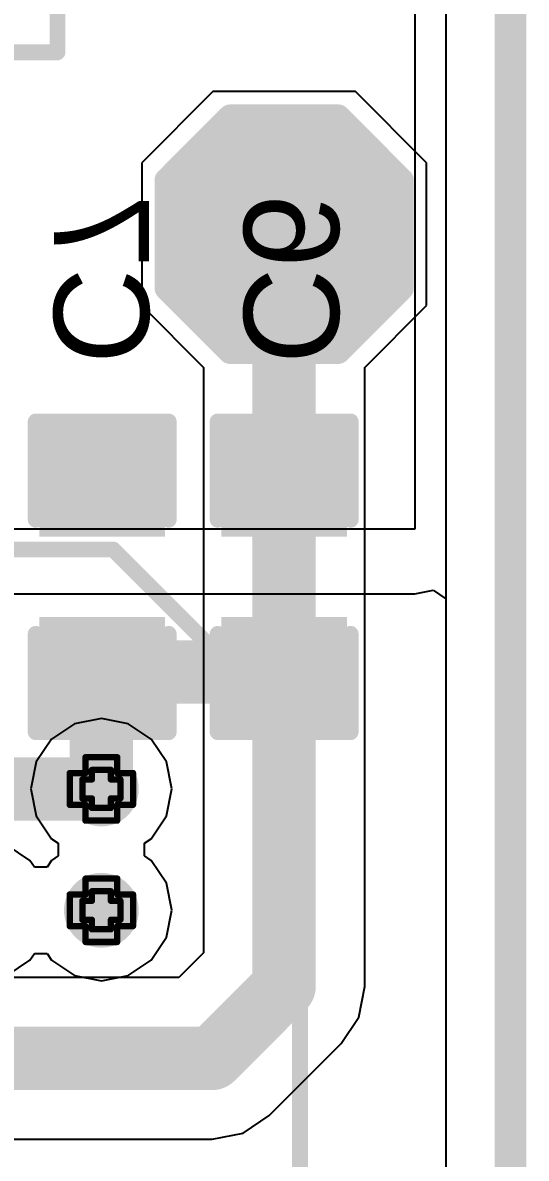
# Model space of a CAD drawing. Header units: inches. Extents: x 0 to 198, y 0 to 199.
# Drawn here: x 6.1451 to 6.3042, y 3.4585 to 3.8167 of the extents above; entities that cross this region are included whole.
import ezdxf

# ---------------------------------------------------------------- set-up
doc = ezdxf.new("R2010")
doc.units = ezdxf.units.IN
doc.header["$MEASUREMENT"] = 0
for name, color, linetype in [('Board Outline', 216, 'Continuous'), ('Bottom Layer', 5, 'Continuous'), ('Bottom Overlay', 54, 'Continuous'), ('Bottom Paste', 16, 'Continuous'), ('Bottom Solder', 6, 'Continuous'), ('Drill Drawing', 1, 'Continuous'), ('Layer 1', 16, 'Continuous'), ('Layer 2', 76, 'Continuous'), ('Top Layer', 1, 'Continuous'), ('Top Overlay', 2, 'Continuous'), ('Top Paste', 8, 'Continuous'), ('Top Solder', 216, 'Continuous'), ('Via Holes', 16, 'Continuous')]:
    doc.layers.add(name, color=color, linetype=linetype)
doc.styles.add('Arial', font='', dxfattribs={"height": 0.2})
doc.styles.get('Arial').set_extended_font_data('Arial')

# ---------------------------------------------------------------- blocks, each defined once
blk = doc.blocks.new('T__________58')
at = {"layer": 'Top Layer'}
blk.add_hatch(color=1, dxfattribs=at).paths.add_polyline_path([(0.015, 0.03), (-0.015, 0.03), (-0.03, 0.015), (-0.03, -0.015), (-0.015, -0.03), (0.015, -0.03), (0.03, -0.015), (0.03, 0.015)])
at = {"layer": 'Top Paste'}
blk.add_hatch(color=8, dxfattribs=at).paths.add_polyline_path([(0.015, 0.03), (-0.015, 0.03), (-0.03, 0.015), (-0.03, -0.015), (-0.015, -0.03), (0.015, -0.03), (0.03, -0.015), (0.03, 0.015)])
at = {"layer": 'Top Solder'}
blk.add_hatch(color=216, dxfattribs=at).paths.add_polyline_path([(0.017, 0.034), (-0.017, 0.034), (-0.034, 0.017), (-0.034, -0.017), (-0.017, -0.034), (0.017, -0.034), (0.034, -0.017), (0.034, 0.017)])
at = {"layer": 'Top Overlay'}
for points in [[(-0.037, 0.017, 0.00787, 0.00787, 0), (-0.017, 0.037, 0.00787, 0.00787, 0)], [(-0.017, 0.037, 0.00787, 0.00787, 0), (0.017, 0.037, 0.00787, 0.00787, 0)], [(0.017, 0.037, 0.00787, 0.00787, 0), (0.037, 0.017, 0.00787, 0.00787, 0)], [(-0.037, -0.017, 0.00787, 0.00787, 0), (-0.037, 0.017, 0.00787, 0.00787, 0)], [(0.037, -0.017, 0.00787, 0.00787, 0), (0.037, 0.017, 0.00787, 0.00787, 0)], [(-0.037, -0.017, 0.00787, 0.00787, 0), (-0.017, -0.037, 0.00787, 0.00787, 0)], [(0.017, -0.037, 0.00787, 0.00787, 0), (0.037, -0.017, 0.00787, 0.00787, 0)], [(-0.017, -0.037, 0.00787, 0.00787, 0), (0.017, -0.037, 0.00787, 0.00787, 0)]]:
    blk.add_lwpolyline(points, format="xyseb", dxfattribs=at)
for points in [[(-0.01897, 0.037, 0.00394, 0.00394, 1), (-0.01503, 0.037, 0.00394, 0.00394, 1)], [(-0.01897, 0.037, 0.00394, 0.00394, 1), (-0.01503, 0.037, 0.00394, 0.00394, 1)], [(0.01503, 0.037, 0.00394, 0.00394, 1), (0.01897, 0.037, 0.00394, 0.00394, 1)], [(0.01503, 0.037, 0.00394, 0.00394, 1), (0.01897, 0.037, 0.00394, 0.00394, 1)], [(-0.03897, 0.017, 0.00394, 0.00394, 1), (-0.03503, 0.017, 0.00394, 0.00394, 1)], [(-0.03897, 0.017, 0.00394, 0.00394, 1), (-0.03503, 0.017, 0.00394, 0.00394, 1)], [(0.03503, 0.017, 0.00394, 0.00394, 1), (0.03897, 0.017, 0.00394, 0.00394, 1)], [(0.03503, 0.017, 0.00394, 0.00394, 1), (0.03897, 0.017, 0.00394, 0.00394, 1)], [(-0.03897, -0.017, 0.00394, 0.00394, 1), (-0.03503, -0.017, 0.00394, 0.00394, 1)], [(-0.03897, -0.017, 0.00394, 0.00394, 1), (-0.03503, -0.017, 0.00394, 0.00394, 1)], [(0.03503, -0.017, 0.00394, 0.00394, 1), (0.03897, -0.017, 0.00394, 0.00394, 1)], [(0.03503, -0.017, 0.00394, 0.00394, 1), (0.03897, -0.017, 0.00394, 0.00394, 1)], [(-0.01897, -0.037, 0.00394, 0.00394, 1), (-0.01503, -0.037, 0.00394, 0.00394, 1)], [(-0.01897, -0.037, 0.00394, 0.00394, 1), (-0.01503, -0.037, 0.00394, 0.00394, 1)], [(0.01503, -0.037, 0.00394, 0.00394, 1), (0.01897, -0.037, 0.00394, 0.00394, 1)], [(0.01503, -0.037, 0.00394, 0.00394, 1), (0.01897, -0.037, 0.00394, 0.00394, 1)]]:
    blk.add_lwpolyline(points, format="xyseb", close=True, dxfattribs=at)
blk = doc.blocks.new('C___0603_B_370')
at = {"layer": 'Bottom Layer'}
for points in [[(-0.045, -0.0175), (-0.045, 0.0175), (-0.015, 0.0175), (-0.015, -0.0175)], [(0.015, -0.0175), (0.015, 0.0175), (0.045, 0.0175), (0.045, -0.0175)]]:
    blk.add_hatch(color=5, dxfattribs=at).paths.add_polyline_path(points)
at = {"layer": 'Bottom Paste'}
for points in [[(-0.045, -0.0175), (-0.045, 0.0175), (-0.015, 0.0175), (-0.015, -0.0175)], [(0.015, -0.0175), (0.015, 0.0175), (0.045, 0.0175), (0.045, -0.0175)]]:
    blk.add_hatch(color=16, dxfattribs=at).paths.add_polyline_path(points)
at = {"layer": 'Bottom Solder'}
for points in [[(-0.04736, -0.01986), (-0.04736, 0.01986), (-0.01264, 0.01986), (-0.01264, -0.01986)], [(0.01264, -0.01986), (0.01264, 0.01986), (0.04736, 0.01986), (0.04736, -0.01986)]]:
    blk.add_hatch(color=6, dxfattribs=at).paths.add_polyline_path(points)
at = {"layer": 'Bottom Overlay'}
for points in [[(-0.049, 0.021, 0.005, 0.005, 0), (-0.018, 0.021, 0.005, 0.005, 0)], [(-0.049, 0.021, 0.005, 0.005, 0), (-0.049, -0.021, 0.005, 0.005, 0)], [(0.018, 0.021, 0.005, 0.005, 0), (0.049, 0.021, 0.005, 0.005, 0)], [(0.049, 0.021, 0.005, 0.005, 0), (0.049, -0.021, 0.005, 0.005, 0)], [(-0.049, -0.021, 0.005, 0.005, 0), (-0.018, -0.021, 0.005, 0.005, 0)], [(0.018, -0.021, 0.005, 0.005, 0), (0.049, -0.021, 0.005, 0.005, 0)]]:
    blk.add_lwpolyline(points, format="xyseb", dxfattribs=at)
for points in [[(-0.05025, 0.021, 0.0025, 0.0025, 1), (-0.04775, 0.021, 0.0025, 0.0025, 1)], [(-0.05025, 0.021, 0.0025, 0.0025, 1), (-0.04775, 0.021, 0.0025, 0.0025, 1)], [(-0.01925, 0.021, 0.0025, 0.0025, 1), (-0.01675, 0.021, 0.0025, 0.0025, 1)], [(0.01675, 0.021, 0.0025, 0.0025, 1), (0.01925, 0.021, 0.0025, 0.0025, 1)], [(0.04775, 0.021, 0.0025, 0.0025, 1), (0.05025, 0.021, 0.0025, 0.0025, 1)], [(0.04775, 0.021, 0.0025, 0.0025, 1), (0.05025, 0.021, 0.0025, 0.0025, 1)], [(-0.05025, -0.021, 0.0025, 0.0025, 1), (-0.04775, -0.021, 0.0025, 0.0025, 1)], [(-0.05025, -0.021, 0.0025, 0.0025, 1), (-0.04775, -0.021, 0.0025, 0.0025, 1)], [(-0.01925, -0.021, 0.0025, 0.0025, 1), (-0.01675, -0.021, 0.0025, 0.0025, 1)], [(0.01675, -0.021, 0.0025, 0.0025, 1), (0.01925, -0.021, 0.0025, 0.0025, 1)], [(0.04775, -0.021, 0.0025, 0.0025, 1), (0.05025, -0.021, 0.0025, 0.0025, 1)], [(0.04775, -0.021, 0.0025, 0.0025, 1), (0.05025, -0.021, 0.0025, 0.0025, 1)]]:
    blk.add_lwpolyline(points, format="xyseb", close=True, dxfattribs=at)
blk = doc.blocks.new('C___0603_B_371')
at = {"layer": 'Bottom Layer'}
for points in [[(-0.045, -0.0175), (-0.045, 0.0175), (-0.015, 0.0175), (-0.015, -0.0175)], [(0.015, -0.0175), (0.015, 0.0175), (0.045, 0.0175), (0.045, -0.0175)]]:
    blk.add_hatch(color=5, dxfattribs=at).paths.add_polyline_path(points)
at = {"layer": 'Bottom Paste'}
for points in [[(-0.045, -0.0175), (-0.045, 0.0175), (-0.015, 0.0175), (-0.015, -0.0175)], [(0.015, -0.0175), (0.015, 0.0175), (0.045, 0.0175), (0.045, -0.0175)]]:
    blk.add_hatch(color=16, dxfattribs=at).paths.add_polyline_path(points)
at = {"layer": 'Bottom Solder'}
for points in [[(-0.04736, -0.01986), (-0.04736, 0.01986), (-0.01264, 0.01986), (-0.01264, -0.01986)], [(0.01264, -0.01986), (0.01264, 0.01986), (0.04736, 0.01986), (0.04736, -0.01986)]]:
    blk.add_hatch(color=6, dxfattribs=at).paths.add_polyline_path(points)
at = {"layer": 'Bottom Overlay'}
for points in [[(-0.049, 0.021, 0.005, 0.005, 0), (-0.018, 0.021, 0.005, 0.005, 0)], [(-0.049, 0.021, 0.005, 0.005, 0), (-0.049, -0.021, 0.005, 0.005, 0)], [(0.018, 0.021, 0.005, 0.005, 0), (0.049, 0.021, 0.005, 0.005, 0)], [(0.049, 0.021, 0.005, 0.005, 0), (0.049, -0.021, 0.005, 0.005, 0)], [(-0.049, -0.021, 0.005, 0.005, 0), (-0.018, -0.021, 0.005, 0.005, 0)], [(0.018, -0.021, 0.005, 0.005, 0), (0.049, -0.021, 0.005, 0.005, 0)]]:
    blk.add_lwpolyline(points, format="xyseb", dxfattribs=at)
for points in [[(-0.05025, 0.021, 0.0025, 0.0025, 1), (-0.04775, 0.021, 0.0025, 0.0025, 1)], [(-0.05025, 0.021, 0.0025, 0.0025, 1), (-0.04775, 0.021, 0.0025, 0.0025, 1)], [(-0.01925, 0.021, 0.0025, 0.0025, 1), (-0.01675, 0.021, 0.0025, 0.0025, 1)], [(0.01675, 0.021, 0.0025, 0.0025, 1), (0.01925, 0.021, 0.0025, 0.0025, 1)], [(0.04775, 0.021, 0.0025, 0.0025, 1), (0.05025, 0.021, 0.0025, 0.0025, 1)], [(0.04775, 0.021, 0.0025, 0.0025, 1), (0.05025, 0.021, 0.0025, 0.0025, 1)], [(-0.05025, -0.021, 0.0025, 0.0025, 1), (-0.04775, -0.021, 0.0025, 0.0025, 1)], [(-0.05025, -0.021, 0.0025, 0.0025, 1), (-0.04775, -0.021, 0.0025, 0.0025, 1)], [(-0.01925, -0.021, 0.0025, 0.0025, 1), (-0.01675, -0.021, 0.0025, 0.0025, 1)], [(0.01675, -0.021, 0.0025, 0.0025, 1), (0.01925, -0.021, 0.0025, 0.0025, 1)], [(0.04775, -0.021, 0.0025, 0.0025, 1), (0.05025, -0.021, 0.0025, 0.0025, 1)], [(0.04775, -0.021, 0.0025, 0.0025, 1), (0.05025, -0.021, 0.0025, 0.0025, 1)]]:
    blk.add_lwpolyline(points, format="xyseb", close=True, dxfattribs=at)
blk = doc.blocks.new('RVT1H470M0607_374')
at = {"layer": 'Top Overlay'}
for points in [[(0.13076, 0.131, 0.005, 0.005, 0), (-0.07224, 0.131, 0.005, 0.005, 0)], [(0.13076, 0.046, 0.005, 0.005, 0), (0.13076, 0.131, 0.005, 0.005, 0)]]:
    blk.add_lwpolyline(points, format="xyseb", dxfattribs=at)
blk.add_lwpolyline([(0.12951, 0.131, 0.0025, 0.0025, 1), (0.13201, 0.131, 0.0025, 0.0025, 1)], format="xyseb", close=True, dxfattribs=at)
blk.add_lwpolyline([(0.12951, 0.131, 0.0025, 0.0025, 1), (0.13201, 0.131, 0.0025, 0.0025, 1)], format="xyseb", close=True, dxfattribs=at)
blk = doc.blocks.new('UCD_220_F_10__D___375')
at = {"layer": 'Top Overlay'}
for points in [[(-0.202, 0.146, 0.005, 0.005, 0), (-0.143, 0.205, 0.005, 0.005, 0)], [(0.202, 0.205, 0.005, 0.005, 0), (-0.143, 0.205, 0.005, 0.005, 0)], [(-0.202, 0.06, 0.005, 0.005, 0), (-0.202, 0.146, 0.005, 0.005, 0)]]:
    blk.add_lwpolyline(points, format="xyseb", dxfattribs=at)
for points in [[(-0.14425, 0.205, 0.0025, 0.0025, 1), (-0.14175, 0.205, 0.0025, 0.0025, 1)], [(-0.14425, 0.205, 0.0025, 0.0025, 1), (-0.14175, 0.205, 0.0025, 0.0025, 1)], [(-0.20325, 0.146, 0.0025, 0.0025, 1), (-0.20075, 0.146, 0.0025, 0.0025, 1)], [(-0.20325, 0.146, 0.0025, 0.0025, 1), (-0.20075, 0.146, 0.0025, 0.0025, 1)]]:
    blk.add_lwpolyline(points, format="xyseb", close=True, dxfattribs=at)

msp = doc.modelspace()

# ---------------------------------------------------------------- hatches: boundary and pattern name
at = {"layer": 'Bottom Layer'}
h = msp.add_hatch(color=5, dxfattribs=at)
edge = h.paths.add_edge_path()
edge.add_arc((6.17, 3.575), 0.01181, 0, 360)
h = msp.add_hatch(color=5, dxfattribs=at)
edge = h.paths.add_edge_path()
edge.add_arc((6.17, 3.53672), 0.01181, 0, 360)
at = {"layer": 'Layer 1'}
h = msp.add_hatch(color=16, dxfattribs=at)
edge = h.paths.add_edge_path()
edge.add_arc((6.17, 3.575), 0.01181, 0, 360)
h = msp.add_hatch(color=16, dxfattribs=at)
edge = h.paths.add_edge_path()
edge.add_arc((6.17, 3.53672), 0.01181, 0, 360)
at = {"layer": 'Layer 2'}
h = msp.add_hatch(color=76, dxfattribs=at)
edge = h.paths.add_edge_path()
edge.add_arc((6.17, 3.575), 0.01181, 0, 360)
h = msp.add_hatch(color=76, dxfattribs=at)
edge = h.paths.add_edge_path()
edge.add_arc((6.17, 3.53672), 0.01181, 0, 360)
at = {"layer": 'Top Layer'}
h = msp.add_hatch(color=1, dxfattribs=at)
edge = h.paths.add_edge_path()
edge.add_arc((6.17, 3.575), 0.01181, 0, 360)
h = msp.add_hatch(color=1, dxfattribs=at)
edge = h.paths.add_edge_path()
edge.add_arc((6.17, 3.53672), 0.01181, 0, 360)
at = {"layer": 'Via Holes'}
h = msp.add_hatch(color=7, dxfattribs=at)
edge = h.paths.add_edge_path()
edge.add_arc((6.17, 3.575), 0.00591, 0, 360)
h = msp.add_hatch(color=7, dxfattribs=at)
edge = h.paths.add_edge_path()
edge.add_arc((6.17, 3.53672), 0.00591, 0, 360)

# ---------------------------------------------------------------- linework, layer by layer
at = {"layer": 'Board Outline'}
msp.add_lwpolyline([(6.29921, 0, 0.01, 0.01, 0), (6.29921, 4.72441, 0.01, 0.01, 0)], format="xyseb", dxfattribs=at)
at = {"layer": 'Bottom Layer'}
for p, q in [((6.26898, 3.94302), (6.26898, 3.65691)), ((6.26898, 3.65691), (6.01273, 3.65691)), ((6.01273, 3.63652), (6.26898, 3.63652)), ((6.26898, 3.63652), (6.27482, 3.63768)), ((6.27482, 3.63768), (6.27882, 3.63499)), ((6.27882, 3.63499), (6.27882, 1.60125))]:
    msp.add_line(p, q, dxfattribs=at)
for points in [[(6.17, 3.575, 0.02, 0.02, 0), (6.17, 3.61165, 0.02, 0.02, 0)], [(6.17026, 3.61192, 0.02, 0.02, 0), (6.22773, 3.61192, 0.02, 0.02, 0)], [(6.17, 3.61165, 0.008, 0.008, 0), (6.17026, 3.61192, 0.008, 0.008, 0)], [(6.07964, 3.575, 0.02, 0.02, 0), (6.17, 3.575, 0.02, 0.02, 0)]]:
    msp.add_lwpolyline(points, format="xyseb", dxfattribs=at)
for points in [[(6.165, 3.61165, 0.01, 0.01, 1), (6.175, 3.61165, 0.01, 0.01, 1)], [(6.16526, 3.61192, 0.01, 0.01, 1), (6.17526, 3.61192, 0.01, 0.01, 1)], [(6.22273, 3.61192, 0.01, 0.01, 1), (6.23273, 3.61192, 0.01, 0.01, 1)], [(6.168, 3.61165, 0.004, 0.004, 1), (6.172, 3.61165, 0.004, 0.004, 1)], [(6.16826, 3.61192, 0.004, 0.004, 1), (6.17226, 3.61192, 0.004, 0.004, 1)], [(6.165, 3.575, 0.01, 0.01, 1), (6.175, 3.575, 0.01, 0.01, 1)], [(6.165, 3.575, 0.01, 0.01, 1), (6.175, 3.575, 0.01, 0.01, 1)]]:
    msp.add_lwpolyline(points, format="xyseb", close=True, dxfattribs=at)
at = {"layer": 'Drill Drawing'}
for points in [[(6.165, 3.58, 0.002, 0.002, 0), (6.165, 3.585, 0.002, 0.002, 0)], [(6.165, 3.585, 0.002, 0.002, 0), (6.175, 3.585, 0.002, 0.002, 0)], [(6.175, 3.58, 0.002, 0.002, 0), (6.175, 3.585, 0.002, 0.002, 0)], [(6.16, 3.57, 0.002, 0.002, 0), (6.16, 3.58, 0.002, 0.002, 0)], [(6.16, 3.58, 0.002, 0.002, 0), (6.165, 3.58, 0.002, 0.002, 0)], [(6.164, 3.572, 0.002, 0.002, 0), (6.164, 3.578, 0.002, 0.002, 0)], [(6.164, 3.578, 0.002, 0.002, 0), (6.167, 3.578, 0.002, 0.002, 0)], [(6.167, 3.578, 0.002, 0.002, 0), (6.167, 3.581, 0.002, 0.002, 0)], [(6.167, 3.581, 0.002, 0.002, 0), (6.173, 3.581, 0.002, 0.002, 0)], [(6.173, 3.578, 0.002, 0.002, 0), (6.173, 3.581, 0.002, 0.002, 0)], [(6.173, 3.578, 0.002, 0.002, 0), (6.176, 3.578, 0.002, 0.002, 0)], [(6.175, 3.58, 0.002, 0.002, 0), (6.18, 3.58, 0.002, 0.002, 0)], [(6.176, 3.572, 0.002, 0.002, 0), (6.176, 3.578, 0.002, 0.002, 0)], [(6.18, 3.57, 0.002, 0.002, 0), (6.18, 3.58, 0.002, 0.002, 0)], [(6.164, 3.572, 0.002, 0.002, 0), (6.167, 3.572, 0.002, 0.002, 0)], [(6.167, 3.569, 0.002, 0.002, 0), (6.167, 3.572, 0.002, 0.002, 0)], [(6.173, 3.572, 0.002, 0.002, 0), (6.176, 3.572, 0.002, 0.002, 0)], [(6.173, 3.569, 0.002, 0.002, 0), (6.173, 3.572, 0.002, 0.002, 0)], [(6.16, 3.57, 0.002, 0.002, 0), (6.165, 3.57, 0.002, 0.002, 0)], [(6.165, 3.565, 0.002, 0.002, 0), (6.165, 3.57, 0.002, 0.002, 0)], [(6.167, 3.569, 0.002, 0.002, 0), (6.173, 3.569, 0.002, 0.002, 0)], [(6.175, 3.57, 0.002, 0.002, 0), (6.18, 3.57, 0.002, 0.002, 0)], [(6.175, 3.565, 0.002, 0.002, 0), (6.175, 3.57, 0.002, 0.002, 0)], [(6.165, 3.565, 0.002, 0.002, 0), (6.175, 3.565, 0.002, 0.002, 0)], [(6.165, 3.54172, 0.002, 0.002, 0), (6.165, 3.54672, 0.002, 0.002, 0)], [(6.165, 3.54672, 0.002, 0.002, 0), (6.175, 3.54672, 0.002, 0.002, 0)], [(6.175, 3.54172, 0.002, 0.002, 0), (6.175, 3.54672, 0.002, 0.002, 0)], [(6.167, 3.53972, 0.002, 0.002, 0), (6.167, 3.54272, 0.002, 0.002, 0)], [(6.167, 3.54272, 0.002, 0.002, 0), (6.173, 3.54272, 0.002, 0.002, 0)], [(6.173, 3.53972, 0.002, 0.002, 0), (6.173, 3.54272, 0.002, 0.002, 0)], [(6.16, 3.53172, 0.002, 0.002, 0), (6.16, 3.54172, 0.002, 0.002, 0)], [(6.16, 3.54172, 0.002, 0.002, 0), (6.165, 3.54172, 0.002, 0.002, 0)], [(6.164, 3.53372, 0.002, 0.002, 0), (6.164, 3.53972, 0.002, 0.002, 0)], [(6.164, 3.53972, 0.002, 0.002, 0), (6.167, 3.53972, 0.002, 0.002, 0)], [(6.173, 3.53972, 0.002, 0.002, 0), (6.176, 3.53972, 0.002, 0.002, 0)], [(6.175, 3.54172, 0.002, 0.002, 0), (6.18, 3.54172, 0.002, 0.002, 0)], [(6.176, 3.53372, 0.002, 0.002, 0), (6.176, 3.53972, 0.002, 0.002, 0)], [(6.18, 3.53172, 0.002, 0.002, 0), (6.18, 3.54172, 0.002, 0.002, 0)], [(6.16, 3.53172, 0.002, 0.002, 0), (6.165, 3.53172, 0.002, 0.002, 0)], [(6.164, 3.53372, 0.002, 0.002, 0), (6.167, 3.53372, 0.002, 0.002, 0)], [(6.165, 3.52672, 0.002, 0.002, 0), (6.165, 3.53172, 0.002, 0.002, 0)], [(6.167, 3.53072, 0.002, 0.002, 0), (6.167, 3.53372, 0.002, 0.002, 0)], [(6.173, 3.53372, 0.002, 0.002, 0), (6.176, 3.53372, 0.002, 0.002, 0)], [(6.173, 3.53072, 0.002, 0.002, 0), (6.173, 3.53372, 0.002, 0.002, 0)], [(6.175, 3.53172, 0.002, 0.002, 0), (6.18, 3.53172, 0.002, 0.002, 0)], [(6.175, 3.52672, 0.002, 0.002, 0), (6.175, 3.53172, 0.002, 0.002, 0)], [(6.167, 3.53072, 0.002, 0.002, 0), (6.173, 3.53072, 0.002, 0.002, 0)], [(6.165, 3.52672, 0.002, 0.002, 0), (6.175, 3.52672, 0.002, 0.002, 0)]]:
    msp.add_lwpolyline(points, format="xyseb", dxfattribs=at)
for points in [[(6.1645, 3.585, 0.001, 0.001, 1), (6.1655, 3.585, 0.001, 0.001, 1)], [(6.1645, 3.585, 0.001, 0.001, 1), (6.1655, 3.585, 0.001, 0.001, 1)], [(6.1745, 3.585, 0.001, 0.001, 1), (6.1755, 3.585, 0.001, 0.001, 1)], [(6.1745, 3.585, 0.001, 0.001, 1), (6.1755, 3.585, 0.001, 0.001, 1)], [(6.1595, 3.58, 0.001, 0.001, 1), (6.1605, 3.58, 0.001, 0.001, 1)], [(6.1595, 3.58, 0.001, 0.001, 1), (6.1605, 3.58, 0.001, 0.001, 1)], [(6.1635, 3.578, 0.001, 0.001, 1), (6.1645, 3.578, 0.001, 0.001, 1)], [(6.1635, 3.578, 0.001, 0.001, 1), (6.1645, 3.578, 0.001, 0.001, 1)], [(6.1645, 3.58, 0.001, 0.001, 1), (6.1655, 3.58, 0.001, 0.001, 1)], [(6.1645, 3.58, 0.001, 0.001, 1), (6.1655, 3.58, 0.001, 0.001, 1)], [(6.1665, 3.581, 0.001, 0.001, 1), (6.1675, 3.581, 0.001, 0.001, 1)], [(6.1665, 3.581, 0.001, 0.001, 1), (6.1675, 3.581, 0.001, 0.001, 1)], [(6.1665, 3.578, 0.001, 0.001, 1), (6.1675, 3.578, 0.001, 0.001, 1)], [(6.1665, 3.578, 0.001, 0.001, 1), (6.1675, 3.578, 0.001, 0.001, 1)], [(6.1725, 3.581, 0.001, 0.001, 1), (6.1735, 3.581, 0.001, 0.001, 1)], [(6.1725, 3.581, 0.001, 0.001, 1), (6.1735, 3.581, 0.001, 0.001, 1)], [(6.1725, 3.578, 0.001, 0.001, 1), (6.1735, 3.578, 0.001, 0.001, 1)], [(6.1725, 3.578, 0.001, 0.001, 1), (6.1735, 3.578, 0.001, 0.001, 1)], [(6.1745, 3.58, 0.001, 0.001, 1), (6.1755, 3.58, 0.001, 0.001, 1)], [(6.1745, 3.58, 0.001, 0.001, 1), (6.1755, 3.58, 0.001, 0.001, 1)], [(6.1755, 3.578, 0.001, 0.001, 1), (6.1765, 3.578, 0.001, 0.001, 1)], [(6.1755, 3.578, 0.001, 0.001, 1), (6.1765, 3.578, 0.001, 0.001, 1)], [(6.1795, 3.58, 0.001, 0.001, 1), (6.1805, 3.58, 0.001, 0.001, 1)], [(6.1795, 3.58, 0.001, 0.001, 1), (6.1805, 3.58, 0.001, 0.001, 1)], [(6.1635, 3.572, 0.001, 0.001, 1), (6.1645, 3.572, 0.001, 0.001, 1)], [(6.1635, 3.572, 0.001, 0.001, 1), (6.1645, 3.572, 0.001, 0.001, 1)], [(6.1665, 3.572, 0.001, 0.001, 1), (6.1675, 3.572, 0.001, 0.001, 1)], [(6.1665, 3.572, 0.001, 0.001, 1), (6.1675, 3.572, 0.001, 0.001, 1)], [(6.1725, 3.572, 0.001, 0.001, 1), (6.1735, 3.572, 0.001, 0.001, 1)], [(6.1725, 3.572, 0.001, 0.001, 1), (6.1735, 3.572, 0.001, 0.001, 1)], [(6.1755, 3.572, 0.001, 0.001, 1), (6.1765, 3.572, 0.001, 0.001, 1)], [(6.1755, 3.572, 0.001, 0.001, 1), (6.1765, 3.572, 0.001, 0.001, 1)], [(6.1595, 3.57, 0.001, 0.001, 1), (6.1605, 3.57, 0.001, 0.001, 1)], [(6.1595, 3.57, 0.001, 0.001, 1), (6.1605, 3.57, 0.001, 0.001, 1)], [(6.1645, 3.57, 0.001, 0.001, 1), (6.1655, 3.57, 0.001, 0.001, 1)], [(6.1645, 3.57, 0.001, 0.001, 1), (6.1655, 3.57, 0.001, 0.001, 1)], [(6.1665, 3.569, 0.001, 0.001, 1), (6.1675, 3.569, 0.001, 0.001, 1)], [(6.1665, 3.569, 0.001, 0.001, 1), (6.1675, 3.569, 0.001, 0.001, 1)], [(6.1725, 3.569, 0.001, 0.001, 1), (6.1735, 3.569, 0.001, 0.001, 1)], [(6.1725, 3.569, 0.001, 0.001, 1), (6.1735, 3.569, 0.001, 0.001, 1)], [(6.1745, 3.57, 0.001, 0.001, 1), (6.1755, 3.57, 0.001, 0.001, 1)], [(6.1745, 3.57, 0.001, 0.001, 1), (6.1755, 3.57, 0.001, 0.001, 1)], [(6.1795, 3.57, 0.001, 0.001, 1), (6.1805, 3.57, 0.001, 0.001, 1)], [(6.1795, 3.57, 0.001, 0.001, 1), (6.1805, 3.57, 0.001, 0.001, 1)], [(6.1645, 3.565, 0.001, 0.001, 1), (6.1655, 3.565, 0.001, 0.001, 1)], [(6.1645, 3.565, 0.001, 0.001, 1), (6.1655, 3.565, 0.001, 0.001, 1)], [(6.1745, 3.565, 0.001, 0.001, 1), (6.1755, 3.565, 0.001, 0.001, 1)], [(6.1745, 3.565, 0.001, 0.001, 1), (6.1755, 3.565, 0.001, 0.001, 1)], [(6.1645, 3.54672, 0.001, 0.001, 1), (6.1655, 3.54672, 0.001, 0.001, 1)], [(6.1645, 3.54672, 0.001, 0.001, 1), (6.1655, 3.54672, 0.001, 0.001, 1)], [(6.1745, 3.54672, 0.001, 0.001, 1), (6.1755, 3.54672, 0.001, 0.001, 1)], [(6.1745, 3.54672, 0.001, 0.001, 1), (6.1755, 3.54672, 0.001, 0.001, 1)], [(6.1665, 3.54272, 0.001, 0.001, 1), (6.1675, 3.54272, 0.001, 0.001, 1)], [(6.1665, 3.54272, 0.001, 0.001, 1), (6.1675, 3.54272, 0.001, 0.001, 1)], [(6.1725, 3.54272, 0.001, 0.001, 1), (6.1735, 3.54272, 0.001, 0.001, 1)], [(6.1725, 3.54272, 0.001, 0.001, 1), (6.1735, 3.54272, 0.001, 0.001, 1)], [(6.1595, 3.54172, 0.001, 0.001, 1), (6.1605, 3.54172, 0.001, 0.001, 1)], [(6.1595, 3.54172, 0.001, 0.001, 1), (6.1605, 3.54172, 0.001, 0.001, 1)], [(6.1635, 3.53972, 0.001, 0.001, 1), (6.1645, 3.53972, 0.001, 0.001, 1)], [(6.1635, 3.53972, 0.001, 0.001, 1), (6.1645, 3.53972, 0.001, 0.001, 1)], [(6.1645, 3.54172, 0.001, 0.001, 1), (6.1655, 3.54172, 0.001, 0.001, 1)], [(6.1645, 3.54172, 0.001, 0.001, 1), (6.1655, 3.54172, 0.001, 0.001, 1)], [(6.1665, 3.53972, 0.001, 0.001, 1), (6.1675, 3.53972, 0.001, 0.001, 1)], [(6.1665, 3.53972, 0.001, 0.001, 1), (6.1675, 3.53972, 0.001, 0.001, 1)], [(6.1725, 3.53972, 0.001, 0.001, 1), (6.1735, 3.53972, 0.001, 0.001, 1)], [(6.1725, 3.53972, 0.001, 0.001, 1), (6.1735, 3.53972, 0.001, 0.001, 1)], [(6.1745, 3.54172, 0.001, 0.001, 1), (6.1755, 3.54172, 0.001, 0.001, 1)], [(6.1745, 3.54172, 0.001, 0.001, 1), (6.1755, 3.54172, 0.001, 0.001, 1)], [(6.1755, 3.53972, 0.001, 0.001, 1), (6.1765, 3.53972, 0.001, 0.001, 1)], [(6.1755, 3.53972, 0.001, 0.001, 1), (6.1765, 3.53972, 0.001, 0.001, 1)], [(6.1795, 3.54172, 0.001, 0.001, 1), (6.1805, 3.54172, 0.001, 0.001, 1)], [(6.1795, 3.54172, 0.001, 0.001, 1), (6.1805, 3.54172, 0.001, 0.001, 1)], [(6.1595, 3.53172, 0.001, 0.001, 1), (6.1605, 3.53172, 0.001, 0.001, 1)], [(6.1595, 3.53172, 0.001, 0.001, 1), (6.1605, 3.53172, 0.001, 0.001, 1)], [(6.1635, 3.53372, 0.001, 0.001, 1), (6.1645, 3.53372, 0.001, 0.001, 1)], [(6.1635, 3.53372, 0.001, 0.001, 1), (6.1645, 3.53372, 0.001, 0.001, 1)], [(6.1645, 3.53172, 0.001, 0.001, 1), (6.1655, 3.53172, 0.001, 0.001, 1)], [(6.1645, 3.53172, 0.001, 0.001, 1), (6.1655, 3.53172, 0.001, 0.001, 1)], [(6.1665, 3.53372, 0.001, 0.001, 1), (6.1675, 3.53372, 0.001, 0.001, 1)], [(6.1665, 3.53372, 0.001, 0.001, 1), (6.1675, 3.53372, 0.001, 0.001, 1)], [(6.1725, 3.53372, 0.001, 0.001, 1), (6.1735, 3.53372, 0.001, 0.001, 1)], [(6.1725, 3.53372, 0.001, 0.001, 1), (6.1735, 3.53372, 0.001, 0.001, 1)], [(6.1745, 3.53172, 0.001, 0.001, 1), (6.1755, 3.53172, 0.001, 0.001, 1)], [(6.1745, 3.53172, 0.001, 0.001, 1), (6.1755, 3.53172, 0.001, 0.001, 1)], [(6.1755, 3.53372, 0.001, 0.001, 1), (6.1765, 3.53372, 0.001, 0.001, 1)], [(6.1755, 3.53372, 0.001, 0.001, 1), (6.1765, 3.53372, 0.001, 0.001, 1)], [(6.1795, 3.53172, 0.001, 0.001, 1), (6.1805, 3.53172, 0.001, 0.001, 1)], [(6.1795, 3.53172, 0.001, 0.001, 1), (6.1805, 3.53172, 0.001, 0.001, 1)], [(6.1665, 3.53072, 0.001, 0.001, 1), (6.1675, 3.53072, 0.001, 0.001, 1)], [(6.1665, 3.53072, 0.001, 0.001, 1), (6.1675, 3.53072, 0.001, 0.001, 1)], [(6.1725, 3.53072, 0.001, 0.001, 1), (6.1735, 3.53072, 0.001, 0.001, 1)], [(6.1725, 3.53072, 0.001, 0.001, 1), (6.1735, 3.53072, 0.001, 0.001, 1)], [(6.1645, 3.52672, 0.001, 0.001, 1), (6.1655, 3.52672, 0.001, 0.001, 1)], [(6.1645, 3.52672, 0.001, 0.001, 1), (6.1655, 3.52672, 0.001, 0.001, 1)], [(6.1745, 3.52672, 0.001, 0.001, 1), (6.1755, 3.52672, 0.001, 0.001, 1)], [(6.1745, 3.52672, 0.001, 0.001, 1), (6.1755, 3.52672, 0.001, 0.001, 1)]]:
    msp.add_lwpolyline(points, format="xyseb", close=True, dxfattribs=at)
at = {"layer": 'Layer 1'}
msp.add_line((6.27882, 4.38765), (6.27882, 1.60125), dxfattribs=at)
at = {"layer": 'Layer 2'}
for p, q in [((6.27882, 4.38765), (6.27882, 0.3376)), ((6.17, 3.59724), (6.16149, 3.59555)), ((6.17851, 3.59555), (6.17, 3.59724)), ((6.16149, 3.59555), (6.15428, 3.59072)), ((6.18572, 3.59072), (6.17851, 3.59555)), ((6.15428, 3.59072), (6.14945, 3.58351)), ((6.19055, 3.58351), (6.18572, 3.59072)), ((6.14945, 3.58351), (6.14776, 3.575)), ((6.19224, 3.575), (6.19055, 3.58351)), ((6.14776, 3.575), (6.14945, 3.56649)), ((6.19055, 3.56649), (6.19224, 3.575)), ((6.14945, 3.56649), (6.15428, 3.55928)), ((6.18572, 3.55928), (6.19055, 3.56649)), ((6.14744, 3.55244), (6.14023, 3.55726)), ((6.15428, 3.55928), (6.15639, 3.55786)), ((6.15639, 3.55786), (6.15639, 3.55386)), ((6.18361, 3.55786), (6.18572, 3.55928)), ((6.18361, 3.55386), (6.18361, 3.55786)), ((6.15639, 3.55386), (6.15428, 3.55244)), ((6.18572, 3.55244), (6.18361, 3.55386)), ((6.14886, 3.55032), (6.14744, 3.55244)), ((6.15286, 3.55032), (6.14886, 3.55032)), ((6.15428, 3.55244), (6.15286, 3.55032)), ((6.19055, 3.54523), (6.18572, 3.55244)), ((6.19224, 3.53672), (6.19055, 3.54523)), ((6.19055, 3.52821), (6.19224, 3.53672)), ((6.18572, 3.52099), (6.19055, 3.52821)), ((6.14744, 3.52099), (6.14886, 3.52311)), ((6.14886, 3.52311), (6.15286, 3.52311)), ((6.15286, 3.52311), (6.15428, 3.52099)), ((6.14023, 3.51617), (6.14744, 3.52099)), ((6.15428, 3.52099), (6.16149, 3.51617)), ((6.17851, 3.51617), (6.18572, 3.52099)), ((6.16149, 3.51617), (6.17, 3.51448)), ((6.17, 3.51448), (6.17851, 3.51617))]:
    msp.add_line(p, q, dxfattribs=at)
at = {"layer": 'Top Layer'}
for p, q in [((6.27882, 4.38765), (6.27882, 1.60125)), ((6.20523, 3.795), (6.18273, 3.7725)), ((6.25023, 3.795), (6.20523, 3.795)), ((6.27273, 3.7725), (6.25023, 3.795)), ((6.18273, 3.7725), (6.18273, 3.7275)), ((6.27273, 3.7275), (6.27273, 3.7725)), ((6.18273, 3.7275), (6.20224, 3.70799)), ((6.25322, 3.70799), (6.27273, 3.7275)), ((6.20224, 3.70799), (6.20224, 3.52329)), ((6.25322, 3.51273), (6.25322, 3.70799)), ((6.20224, 3.52329), (6.19444, 3.51549)), ((6.19444, 3.51549), (6.09737, 3.51549)), ((6.25128, 3.50297), (6.25322, 3.51273)), ((6.24575, 3.4947), (6.25128, 3.50297)), ((6.22302, 3.47198), (6.24575, 3.4947)), ((6.21475, 3.46645), (6.22302, 3.47198)), ((5.86929, 3.46451), (6.205, 3.46451)), ((6.205, 3.46451), (6.21475, 3.46645))]:
    msp.add_line(p, q, dxfattribs=at)
for points in [[(6.22773, 3.51273, 0.02, 0.02, 0), (6.22773, 3.75, 0.02, 0.02, 0)], [(6.205, 3.49, 0.02, 0.02, 0), (6.22773, 3.51273, 0.02, 0.02, 0)], [(5.86929, 3.49, 0.02, 0.02, 0), (6.205, 3.49, 0.02, 0.02, 0)]]:
    msp.add_lwpolyline(points, format="xyseb", dxfattribs=at)
for points in [[(6.22273, 3.75, 0.01, 0.01, 1), (6.23273, 3.75, 0.01, 0.01, 1)], [(6.22273, 3.51273, 0.01, 0.01, 1), (6.23273, 3.51273, 0.01, 0.01, 1)], [(6.22273, 3.51273, 0.01, 0.01, 1), (6.23273, 3.51273, 0.01, 0.01, 1)], [(6.2, 3.49, 0.01, 0.01, 1), (6.21, 3.49, 0.01, 0.01, 1)], [(6.2, 3.49, 0.01, 0.01, 1), (6.21, 3.49, 0.01, 0.01, 1)]]:
    msp.add_lwpolyline(points, format="xyseb", close=True, dxfattribs=at)

# ---------------------------------------------------------------- block references
for name, p, rotation in [('RVT1H470M0607_374', (6.02513, 3.93813), 270), ('C___0603_B_370', (6.17026, 3.64192), 90), ('C___0603_B_371', (6.22773, 3.64192), 90), ('UCD_220_F_10__D___375', (6.02773, 3.44853), 270)]:
    msp.add_blockref(name, p, dxfattribs=dict(rotation=rotation))
msp.add_blockref('T__________58', (6.22773, 3.75))

# ---------------------------------------------------------------- texts
at = {"layer": 'Bottom Overlay', "style": 'Arial', "text_generation_flag": 2}
for s, p in [('C7', (6.155, 3.70901)), ('C6', (6.215, 3.70901))]:
    msp.add_text(s, height=0.03, rotation=270, dxfattribs=at).set_placement(p)

doc.saveas('drawing.dxf')
